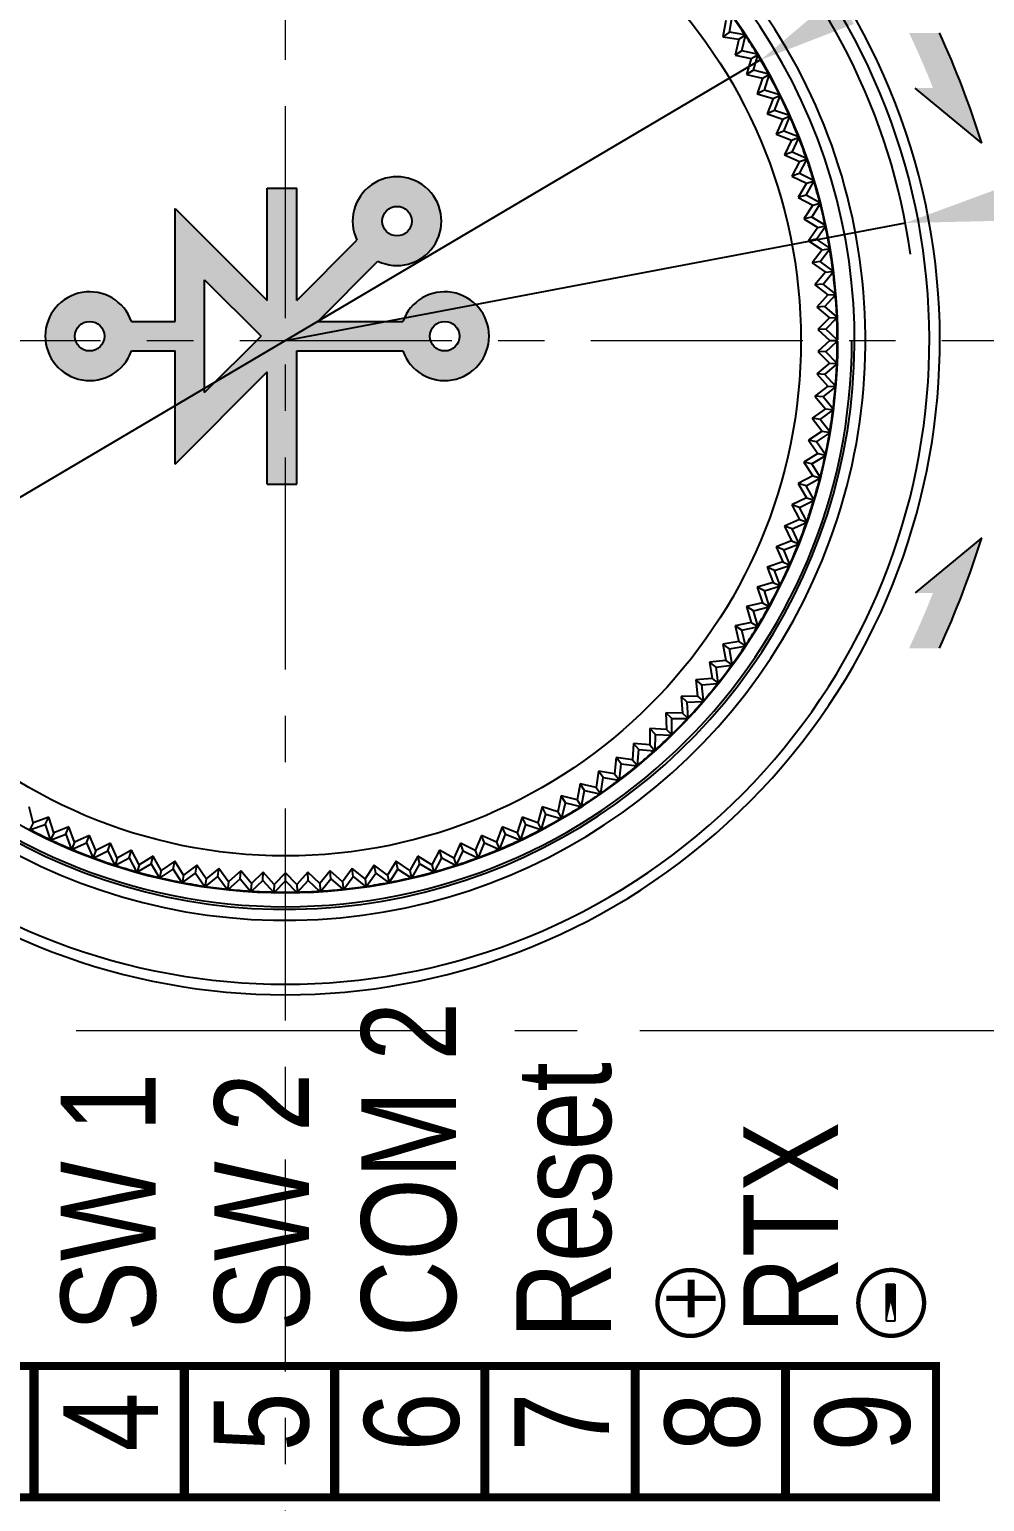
# Model space of a CAD drawing. Header units: millimetres. Extents: x 509 to 2357, y -197 to 647.
# Drawn here: x 2077.48 to 2101.69, y 133.29 to 170.61 of the extents above; entities that cross this region are included whole.
import ezdxf

# ---------------------------------------------------------------- set-up
doc = ezdxf.new("R2010")
doc.units = ezdxf.units.MM
doc.header["$PDMODE"] = 3
doc.header["$PDSIZE"] = 0.7
doc.linetypes.add('CENTER', pattern=[17.8, 10.75, -2.35, 2.35, -2.35])
doc.linetypes.add('CENTER2', pattern=[28.575, 19.05, -3.175, 3.175, -3.175])
doc.layers.get('0').update_dxf_attribs({"linetype": 'CONTINUOUS'})
doc.layers.get('Defpoints').update_dxf_attribs({"linetype": 'CONTINUOUS'})
for name, color, linetype in [('1', 7, 'CENTER'), ('COVER_TOP_55DXF_CONTINUOUS_LINE', 7, 'CONTINUOUS'), ('Dim', 1, 'CONTINUOUS'), ('KNOB_ROTARY_DXF_CONTINUOUS_LINE', 7, 'CONTINUOUS')]:
    doc.layers.add(name, color=color, linetype=linetype)
doc.layers.add('3', color=112, linetype='CENTER', lineweight=15)
doc.styles.add('OMI-1', font='arial.ttf', dxfattribs={"oblique": 1, "height": 3})
doc.styles.get("Standard").update_dxf_attribs({"font": 'gulim.ttc', "width": 0.8})
doc.dimstyles.new('1', dxfattribs={"dimtxt": 5, "dimasz": 2.5, "dimexe": 0.8, "dimexo": 0.3, "dimgap": 0.5, "dimtad": 1, "dimtoh": 1, "dimdec": 1, "dimzin": 0, "dimdsep": 46, "dimtxsty": 'OMI-1', "dimcen": 0, "dimclrd": 256, "dimclre": 256, "dimclrt": 256, "dimadec": 0, "dimazin": 0, "dimtfac": 0.8, "dimtdec": 1, "dimtix": 1, "dimtmove": 0, "dimatfit": 3, "dimfxl": 1, "dimtolj": 1, "dimtzin": 0, "dimarcsym": 0})

# ---------------------------------------------------------------- blocks, each defined once
blk = doc.blocks.new('*D4122')
at = {"layer": 'Defpoints', "color": 0}
for p in [(2099.681, 165.706), (2083.97, 162.726)]:
    blk.add_point(p, dxfattribs=at)
at = {"layer": 'Dim', "lineweight": -2}
for p, q in [((2102.137, 166.172), (2104.594, 166.638)), ((2116.13, 166.638), (2104.594, 166.638)), ((2083.97, 162.726), (2099.681, 165.706))]:
    blk.add_line(p, q, dxfattribs=at)
blk.add_arc((2083.97, 162.726), 15.991, 7.8728, 45.8284, dxfattribs=at)
at = {"layer": 'Dim'}
blk.add_solid([(2102.06, 166.581), (2102.215, 165.763), (2099.681, 165.706)], dxfattribs=at)
at = {"layer": 'Dim', "insert": (2110.612, 168.67), "char_height": 3, "attachment_point": 5, "style": 'OMI-1'}
blk.add_mtext('\\A1;R16.0', dxfattribs=at)
blk = doc.blocks.new('*D4123')
at = {"layer": 'Defpoints', "color": 0}
for p in [(2096.013, 169.839), (2071.928, 155.614)]:
    blk.add_point(p, dxfattribs=at)
at = {"layer": 'Dim', "lineweight": -2}
for p, q in [((2098.165, 171.11), (2100.318, 172.382)), ((2096.013, 169.839), (2071.928, 155.614)), ((2069.775, 154.342), (2059.904, 148.512)), ((2044.374, 148.512), (2059.904, 148.512))]:
    blk.add_line(p, q, dxfattribs=at)
blk.add_arc((2083.97, 162.726), 13.986, 125.9748, 213.8448, dxfattribs=at)
at = {"layer": 'Dim'}
for points in [[(2097.953, 171.469), (2098.377, 170.751), (2096.013, 169.839)], [(2069.987, 153.984), (2069.563, 154.701), (2071.928, 155.614)]]:
    blk.add_solid(points, dxfattribs=at)
at = {"layer": 'Dim', "insert": (2050.01, 150.628), "char_height": 3, "attachment_point": 5, "style": 'OMI-1'}
blk.add_mtext('\\A1;∅28.0', dxfattribs=at)

msp = doc.modelspace()

# ---------------------------------------------------------------- hatches: boundary and pattern name
h = msp.add_hatch(color=0)
h.dxf.hatch_style = 1
h.paths.add_polyline_path([(2100.546, 170.526), (2099.774, 170.526, -0.016662), (2100.381, 169.126), (2099.929, 169.126), (2101.615, 167.726, 0.031781), (2100.546, 170.526)], is_closed=False)
h = msp.add_hatch(color=0)
h.dxf.hatch_style = 1
h.paths.add_polyline_path([(2083.505, 159.085), (2084.255, 159.085), (2084.255, 162.46), (2086.944, 162.46, 5.828427), (2086.944, 163.21), (2084.785, 163.21), (2086.312, 164.737, 5.828427), (2085.781, 165.267), (2084.255, 163.741), (2084.255, 166.585), (2083.505, 166.585), (2083.505, 163.741), (2081.17, 166.076), (2081.17, 163.21), (2080.065, 163.21, 5.828427), (2080.065, 162.46), (2081.17, 162.46), (2081.17, 159.595), (2083.505, 161.93), (2083.505, 159.085)], is_closed=False)
h.paths.add_polyline_path([(2087.171, 165.752, 1), (2086.421, 165.752, 1), (2087.171, 165.752, 1)], is_closed=False, flags=16)
h.paths.add_polyline_path([(2088.38, 162.835, 1), (2087.63, 162.835, 1), (2088.38, 162.835, 1)], is_closed=False, flags=16)
h.paths.add_polyline_path([(2083.349, 162.835), (2081.92, 161.406), (2081.92, 164.265), (2083.349, 162.835)], is_closed=False, flags=16)
h.paths.add_polyline_path([(2079.38, 162.835, 1), (2078.63, 162.835, 1), (2079.38, 162.835, 1)], is_closed=False, flags=16)
h = msp.add_hatch(color=0)
h.dxf.hatch_style = 1
h.paths.add_polyline_path([(2100.546, 154.926, 0.031781), (2101.615, 157.726), (2099.929, 156.326), (2100.381, 156.326, -0.016662), (2099.774, 154.926), (2100.546, 154.926)], is_closed=False)

# ---------------------------------------------------------------- linework, layer by layer
at = {"color": 0}
for p, q in [((2101.615, 167.726), (2099.929, 169.126)), ((2083.505, 166.585, -16.65), (2084.255, 166.585, -16.65)), ((2083.505, 163.741, -16.65), (2083.505, 166.585, -16.65)), ((2084.255, 163.741, -16.65), (2084.255, 166.585, -16.65)), ((2081.17, 163.21, -16.65), (2081.17, 166.076, -16.65)), ((2081.17, 166.076, -16.65), (2083.505, 163.741, -16.65)), ((2084.255, 163.741, -16.65), (2085.781, 165.267, -16.65)), ((2084.785, 163.21, -16.65), (2086.312, 164.737, -16.65)), ((2081.92, 161.406, -16.65), (2081.92, 164.265, -16.65)), ((2081.92, 164.265, -16.65), (2083.349, 162.835, -16.65)), ((2080.065, 163.21, -16.65), (2081.17, 163.21, -16.65)), ((2084.785, 163.21, -16.65), (2086.944, 163.21, -16.65)), ((2081.92, 161.406, -16.65), (2083.349, 162.835, -16.65)), ((2080.065, 162.46, -16.65), (2081.17, 162.46, -16.65)), ((2081.17, 159.595, -16.65), (2081.17, 162.46, -16.65)), ((2084.255, 159.085, -16.65), (2084.255, 162.46, -16.65)), ((2084.255, 162.46, -16.65), (2086.944, 162.46, -16.65)), ((2081.17, 159.595, -16.65), (2083.505, 161.93, -16.65)), ((2083.505, 159.085, -16.65), (2083.505, 161.93, -16.65)), ((2083.505, 159.085, -16.65), (2084.255, 159.085, -16.65)), ((2101.615, 157.726), (2099.929, 156.326))]:
    msp.add_line(p, q, dxfattribs=at)
at = {"color": 0, "const_width": 0.2}
msp.add_lwpolyline([(2066.185, 133.399), (2066.185, 136.727), (2100.46, 136.727), (2100.46, 133.399)], close=True, dxfattribs=at)
at = {"color": 0, "const_width": 0.23, "elevation": 22.2}
for points in [[(2077.595, 133.427), (2077.595, 136.727)], [(2081.405, 133.427), (2081.405, 136.727)], [(2085.215, 133.427), (2085.215, 136.727)], [(2089.025, 133.427), (2089.025, 136.727)], [(2092.835, 133.427), (2092.835, 136.727)], [(2096.645, 133.427), (2096.645, 136.727)]]:
    msp.add_lwpolyline(points, dxfattribs=at)
at = {"color": 0}
for centre in [(2086.796, 165.752, -16.65), (2079.005, 162.835, -16.65), (2088.005, 162.835, -16.65)]:
    msp.add_circle(centre, 0.375, dxfattribs=at)
for centre, radius, start, end in [((2079.077, 160.726), 23.6, 17.2541, 24.5353), ((2086.796, 165.752, -16.65), 1.125, 244.4712, 205.5288), ((2079.005, 162.835, -16.65), 1.125, 19.4712, 340.5288), ((2088.005, 162.835, -16.65), 1.125, 199.4712, 160.5288), ((2079.077, 164.726), 23.6, 335.4647, 342.7459)]:
    msp.add_arc(centre, radius, start, end, dxfattribs=at)
at = {"layer": '1', "color": 0, "const_width": 0.11}
for points in [[(2095.066, 138.324), (2095.065, 138.339), (2095.065, 138.354), (2095.064, 138.369), (2095.063, 138.384), (2095.062, 138.399), (2095.061, 138.414), (2095.059, 138.429), (2095.057, 138.444), (2095.054, 138.459), (2095.052, 138.474), (2095.049, 138.489), (2095.046, 138.504), (2095.043, 138.518), (2095.039, 138.533), (2095.035, 138.548), (2095.031, 138.562), (2095.027, 138.577), (2095.022, 138.591), (2095.017, 138.605), (2095.012, 138.62), (2095.006, 138.634), (2095.001, 138.648), (2094.995, 138.662), (2094.989, 138.675), (2094.982, 138.689), (2094.976, 138.703), (2094.969, 138.716), (2094.962, 138.729), (2094.954, 138.742), (2094.947, 138.755), (2094.939, 138.768), (2094.931, 138.781), (2094.922, 138.794), (2094.914, 138.806), (2094.905, 138.818), (2094.896, 138.83), (2094.887, 138.842), (2094.877, 138.854), (2094.868, 138.866), (2094.858, 138.877), (2094.848, 138.888), (2094.838, 138.9), (2094.827, 138.91), (2094.817, 138.921), (2094.806, 138.932), (2094.795, 138.942), (2094.784, 138.952), (2094.772, 138.962), (2094.761, 138.972), (2094.749, 138.981), (2094.737, 138.99), (2094.725, 138.999), (2094.713, 139.008), (2094.7, 139.017), (2094.688, 139.025), (2094.675, 139.033), (2094.662, 139.041), (2094.649, 139.049), (2094.636, 139.056), (2094.623, 139.063), (2094.61, 139.07), (2094.596, 139.077), (2094.582, 139.084), (2094.569, 139.09), (2094.555, 139.096), (2094.541, 139.102), (2094.527, 139.107), (2094.513, 139.112), (2094.498, 139.117), (2094.484, 139.122), (2094.47, 139.126), (2094.455, 139.13), (2094.441, 139.134), (2094.426, 139.138), (2094.411, 139.141), (2094.397, 139.144), (2094.382, 139.147), (2094.367, 139.15), (2094.352, 139.152), (2094.337, 139.154), (2094.322, 139.156), (2094.307, 139.158), (2094.292, 139.159), (2094.277, 139.16), (2094.262, 139.16), (2094.247, 139.161), (2094.232, 139.161), (2094.217, 139.161), (2094.202, 139.16), (2094.187, 139.16), (2094.171, 139.159), (2094.156, 139.157), (2094.141, 139.156), (2094.126, 139.154), (2094.111, 139.152), (2094.097, 139.15), (2094.082, 139.147), (2094.067, 139.144), (2094.052, 139.141), (2094.037, 139.138), (2094.023, 139.134), (2094.008, 139.13), (2093.994, 139.126), (2093.979, 139.122), (2093.965, 139.117), (2093.951, 139.112), (2093.937, 139.107), (2093.923, 139.101), (2093.909, 139.096), (2093.895, 139.09), (2093.881, 139.083), (2093.867, 139.077), (2093.854, 139.07), (2093.841, 139.063), (2093.827, 139.056), (2093.814, 139.048), (2093.801, 139.041), (2093.788, 139.033), (2093.776, 139.025), (2093.763, 139.016), (2093.751, 139.008), (2093.739, 138.999), (2093.727, 138.99), (2093.715, 138.981), (2093.703, 138.971), (2093.691, 138.961), (2093.68, 138.951), (2093.669, 138.941), (2093.658, 138.931), (2093.647, 138.921), (2093.636, 138.91), (2093.626, 138.899), (2093.616, 138.888), (2093.606, 138.877), (2093.596, 138.865), (2093.586, 138.854), (2093.577, 138.842), (2093.568, 138.83), (2093.559, 138.818), (2093.55, 138.805), (2093.541, 138.793), (2093.533, 138.78), (2093.525, 138.768), (2093.517, 138.755), (2093.51, 138.742), (2093.502, 138.729), (2093.495, 138.715), (2093.488, 138.702), (2093.482, 138.688), (2093.475, 138.675), (2093.469, 138.661), (2093.463, 138.647), (2093.457, 138.633), (2093.452, 138.619), (2093.447, 138.605), (2093.442, 138.59), (2093.437, 138.576), (2093.433, 138.562), (2093.429, 138.547), (2093.425, 138.532), (2093.421, 138.518), (2093.418, 138.503), (2093.415, 138.488), (2093.412, 138.473), (2093.41, 138.459), (2093.407, 138.444), (2093.405, 138.429), (2093.404, 138.414), (2093.402, 138.399), (2093.401, 138.384), (2093.4, 138.369), (2093.399, 138.354), (2093.399, 138.339), (2093.399, 138.324)], [(2098.488, 138.326), (2098.488, 138.341), (2098.489, 138.356), (2098.49, 138.371), (2098.491, 138.386), (2098.492, 138.401), (2098.493, 138.416), (2098.495, 138.431), (2098.497, 138.446), (2098.499, 138.461), (2098.502, 138.476), (2098.505, 138.491), (2098.508, 138.506), (2098.511, 138.52), (2098.515, 138.535), (2098.519, 138.55), (2098.523, 138.564), (2098.527, 138.579), (2098.532, 138.593), (2098.537, 138.607), (2098.542, 138.622), (2098.547, 138.636), (2098.553, 138.65), (2098.559, 138.664), (2098.565, 138.677), (2098.572, 138.691), (2098.578, 138.705), (2098.585, 138.718), (2098.592, 138.731), (2098.6, 138.744), (2098.607, 138.757), (2098.615, 138.77), (2098.623, 138.783), (2098.631, 138.796), (2098.64, 138.808), (2098.649, 138.82), (2098.658, 138.832), (2098.667, 138.844), (2098.676, 138.856), (2098.686, 138.868), (2098.696, 138.879), (2098.706, 138.89), (2098.716, 138.902), (2098.726, 138.912), (2098.737, 138.923), (2098.748, 138.934), (2098.759, 138.944), (2098.77, 138.954), (2098.782, 138.964), (2098.793, 138.974), (2098.805, 138.983), (2098.817, 138.992), (2098.829, 139.001), (2098.841, 139.01), (2098.853, 139.019), (2098.866, 139.027), (2098.879, 139.035), (2098.892, 139.043), (2098.905, 139.051), (2098.918, 139.058), (2098.931, 139.065), (2098.944, 139.072), (2098.958, 139.079), (2098.971, 139.086), (2098.985, 139.092), (2098.999, 139.098), (2099.013, 139.104), (2099.027, 139.109), (2099.041, 139.114), (2099.055, 139.119), (2099.07, 139.124), (2099.084, 139.128), (2099.099, 139.132), (2099.113, 139.136), (2099.128, 139.14), (2099.143, 139.143), (2099.157, 139.147), (2099.172, 139.149), (2099.187, 139.152), (2099.202, 139.154), (2099.217, 139.156), (2099.232, 139.158), (2099.247, 139.16), (2099.262, 139.161), (2099.277, 139.162), (2099.292, 139.162), (2099.307, 139.163), (2099.322, 139.163), (2099.337, 139.163), (2099.352, 139.162), (2099.367, 139.162), (2099.382, 139.161), (2099.397, 139.16), (2099.412, 139.158), (2099.427, 139.156), (2099.442, 139.154), (2099.457, 139.152), (2099.472, 139.149), (2099.487, 139.146), (2099.502, 139.143), (2099.516, 139.14), (2099.531, 139.136), (2099.546, 139.132), (2099.56, 139.128), (2099.574, 139.124), (2099.589, 139.119), (2099.603, 139.114), (2099.617, 139.109), (2099.631, 139.103), (2099.645, 139.098), (2099.659, 139.092), (2099.673, 139.085), (2099.686, 139.079), (2099.7, 139.072), (2099.713, 139.065), (2099.726, 139.058), (2099.74, 139.05), (2099.753, 139.043), (2099.765, 139.035), (2099.778, 139.027), (2099.791, 139.018), (2099.803, 139.01), (2099.815, 139.001), (2099.827, 138.992), (2099.839, 138.983), (2099.851, 138.973), (2099.863, 138.963), (2099.874, 138.954), (2099.885, 138.943), (2099.896, 138.933), (2099.907, 138.923), (2099.918, 138.912), (2099.928, 138.901), (2099.938, 138.89), (2099.948, 138.879), (2099.958, 138.867), (2099.968, 138.856), (2099.977, 138.844), (2099.986, 138.832), (2099.995, 138.82), (2100.004, 138.807), (2100.012, 138.795), (2100.021, 138.782), (2100.029, 138.77), (2100.037, 138.757), (2100.044, 138.744), (2100.052, 138.731), (2100.059, 138.717), (2100.066, 138.704), (2100.072, 138.69), (2100.079, 138.677), (2100.085, 138.663), (2100.091, 138.649), (2100.096, 138.635), (2100.102, 138.621), (2100.107, 138.607), (2100.112, 138.592), (2100.117, 138.578), (2100.121, 138.564), (2100.125, 138.549), (2100.129, 138.534), (2100.132, 138.52), (2100.136, 138.505), (2100.139, 138.49), (2100.142, 138.475), (2100.144, 138.461), (2100.147, 138.446), (2100.149, 138.431), (2100.15, 138.416), (2100.152, 138.401), (2100.153, 138.386), (2100.154, 138.371), (2100.155, 138.356), (2100.155, 138.341), (2100.155, 138.326)], [(2095.066, 138.326), (2095.065, 138.311), (2095.065, 138.296), (2095.064, 138.281), (2095.063, 138.266), (2095.062, 138.251), (2095.061, 138.236), (2095.059, 138.221), (2095.057, 138.206), (2095.054, 138.191), (2095.052, 138.176), (2095.049, 138.161), (2095.046, 138.147), (2095.043, 138.132), (2095.039, 138.117), (2095.035, 138.103), (2095.031, 138.088), (2095.027, 138.074), (2095.022, 138.059), (2095.017, 138.045), (2095.012, 138.031), (2095.006, 138.017), (2095.001, 138.003), (2094.995, 137.989), (2094.989, 137.975), (2094.982, 137.961), (2094.976, 137.948), (2094.969, 137.934), (2094.962, 137.921), (2094.954, 137.908), (2094.947, 137.895), (2094.939, 137.882), (2094.931, 137.869), (2094.922, 137.857), (2094.914, 137.844), (2094.905, 137.832), (2094.896, 137.82), (2094.887, 137.808), (2094.877, 137.796), (2094.868, 137.784), (2094.858, 137.773), (2094.848, 137.762), (2094.838, 137.751), (2094.827, 137.74), (2094.817, 137.729), (2094.806, 137.719), (2094.795, 137.708), (2094.784, 137.698), (2094.772, 137.688), (2094.761, 137.679), (2094.749, 137.669), (2094.737, 137.66), (2094.725, 137.651), (2094.713, 137.642), (2094.7, 137.634), (2094.688, 137.625), (2094.675, 137.617), (2094.662, 137.609), (2094.649, 137.601), (2094.636, 137.594), (2094.623, 137.587), (2094.61, 137.58), (2094.596, 137.573), (2094.582, 137.567), (2094.569, 137.56), (2094.555, 137.554), (2094.541, 137.549), (2094.527, 137.543), (2094.513, 137.538), (2094.498, 137.533), (2094.484, 137.528), (2094.47, 137.524), (2094.455, 137.52), (2094.441, 137.516), (2094.426, 137.512), (2094.411, 137.509), (2094.397, 137.506), (2094.382, 137.503), (2094.367, 137.5), (2094.352, 137.498), (2094.337, 137.496), (2094.322, 137.494), (2094.307, 137.493), (2094.292, 137.491), (2094.277, 137.491), (2094.262, 137.49), (2094.247, 137.489), (2094.232, 137.489), (2094.217, 137.489), (2094.202, 137.49), (2094.187, 137.491), (2094.171, 137.492), (2094.156, 137.493), (2094.141, 137.494), (2094.126, 137.496), (2094.111, 137.498), (2094.097, 137.5), (2094.082, 137.503), (2094.067, 137.506), (2094.052, 137.509), (2094.037, 137.512), (2094.023, 137.516), (2094.008, 137.52), (2093.994, 137.524), (2093.979, 137.529), (2093.965, 137.533), (2093.951, 137.538), (2093.937, 137.543), (2093.923, 137.549), (2093.909, 137.555), (2093.895, 137.561), (2093.881, 137.567), (2093.867, 137.573), (2093.854, 137.58), (2093.841, 137.587), (2093.827, 137.594), (2093.814, 137.602), (2093.801, 137.609), (2093.788, 137.617), (2093.776, 137.626), (2093.763, 137.634), (2093.751, 137.643), (2093.739, 137.651), (2093.727, 137.66), (2093.715, 137.67), (2093.703, 137.679), (2093.691, 137.689), (2093.68, 137.699), (2093.669, 137.709), (2093.658, 137.719), (2093.647, 137.73), (2093.636, 137.74), (2093.626, 137.751), (2093.616, 137.762), (2093.606, 137.774), (2093.596, 137.785), (2093.586, 137.797), (2093.577, 137.808), (2093.568, 137.82), (2093.559, 137.832), (2093.55, 137.845), (2093.541, 137.857), (2093.533, 137.87), (2093.525, 137.883), (2093.517, 137.895), (2093.51, 137.908), (2093.502, 137.922), (2093.495, 137.935), (2093.488, 137.948), (2093.482, 137.962), (2093.475, 137.976), (2093.469, 137.989), (2093.463, 138.003), (2093.457, 138.017), (2093.452, 138.031), (2093.447, 138.046), (2093.442, 138.06), (2093.437, 138.074), (2093.433, 138.089), (2093.429, 138.103), (2093.425, 138.118), (2093.421, 138.133), (2093.418, 138.147), (2093.415, 138.162), (2093.412, 138.177), (2093.41, 138.192), (2093.407, 138.207), (2093.405, 138.222), (2093.404, 138.237), (2093.402, 138.252), (2093.401, 138.267), (2093.4, 138.282), (2093.399, 138.297), (2093.399, 138.312), (2093.399, 138.327)], [(2098.488, 138.328), (2098.488, 138.313), (2098.489, 138.298), (2098.49, 138.283), (2098.491, 138.268), (2098.492, 138.253), (2098.493, 138.238), (2098.495, 138.223), (2098.497, 138.208), (2098.499, 138.193), (2098.502, 138.178), (2098.505, 138.163), (2098.508, 138.149), (2098.511, 138.134), (2098.515, 138.119), (2098.519, 138.105), (2098.523, 138.09), (2098.527, 138.076), (2098.532, 138.061), (2098.537, 138.047), (2098.542, 138.033), (2098.547, 138.019), (2098.553, 138.005), (2098.559, 137.991), (2098.565, 137.977), (2098.572, 137.963), (2098.578, 137.95), (2098.585, 137.936), (2098.592, 137.923), (2098.6, 137.91), (2098.607, 137.897), (2098.615, 137.884), (2098.623, 137.871), (2098.631, 137.859), (2098.64, 137.846), (2098.649, 137.834), (2098.658, 137.822), (2098.667, 137.81), (2098.676, 137.798), (2098.686, 137.787), (2098.696, 137.775), (2098.706, 137.764), (2098.716, 137.753), (2098.726, 137.742), (2098.737, 137.731), (2098.748, 137.721), (2098.759, 137.71), (2098.77, 137.7), (2098.782, 137.69), (2098.793, 137.681), (2098.805, 137.671), (2098.817, 137.662), (2098.829, 137.653), (2098.841, 137.644), (2098.853, 137.636), (2098.866, 137.627), (2098.879, 137.619), (2098.892, 137.611), (2098.905, 137.603), (2098.918, 137.596), (2098.931, 137.589), (2098.944, 137.582), (2098.958, 137.575), (2098.971, 137.569), (2098.985, 137.562), (2098.999, 137.556), (2099.013, 137.551), (2099.027, 137.545), (2099.041, 137.54), (2099.055, 137.535), (2099.07, 137.53), (2099.084, 137.526), (2099.099, 137.522), (2099.113, 137.518), (2099.128, 137.514), (2099.143, 137.511), (2099.157, 137.508), (2099.172, 137.505), (2099.187, 137.502), (2099.202, 137.5), (2099.217, 137.498), (2099.232, 137.496), (2099.247, 137.495), (2099.262, 137.494), (2099.277, 137.493), (2099.292, 137.492), (2099.307, 137.491), (2099.322, 137.491), (2099.337, 137.491), (2099.352, 137.492), (2099.367, 137.493), (2099.382, 137.494), (2099.397, 137.495), (2099.412, 137.496), (2099.427, 137.498), (2099.442, 137.5), (2099.457, 137.502), (2099.472, 137.505), (2099.487, 137.508), (2099.502, 137.511), (2099.516, 137.514), (2099.531, 137.518), (2099.546, 137.522), (2099.56, 137.526), (2099.574, 137.531), (2099.589, 137.535), (2099.603, 137.54), (2099.617, 137.546), (2099.631, 137.551), (2099.645, 137.557), (2099.659, 137.563), (2099.673, 137.569), (2099.686, 137.575), (2099.7, 137.582), (2099.713, 137.589), (2099.726, 137.596), (2099.74, 137.604), (2099.753, 137.612), (2099.765, 137.619), (2099.778, 137.628), (2099.791, 137.636), (2099.803, 137.645), (2099.815, 137.653), (2099.827, 137.662), (2099.839, 137.672), (2099.851, 137.681), (2099.863, 137.691), (2099.874, 137.701), (2099.885, 137.711), (2099.896, 137.721), (2099.907, 137.732), (2099.918, 137.742), (2099.928, 137.753), (2099.938, 137.764), (2099.948, 137.776), (2099.958, 137.787), (2099.968, 137.799), (2099.977, 137.81), (2099.986, 137.822), (2099.995, 137.835), (2100.004, 137.847), (2100.012, 137.859), (2100.021, 137.872), (2100.029, 137.885), (2100.037, 137.897), (2100.044, 137.91), (2100.052, 137.924), (2100.059, 137.937), (2100.066, 137.95), (2100.072, 137.964), (2100.079, 137.978), (2100.085, 137.991), (2100.091, 138.005), (2100.096, 138.019), (2100.102, 138.033), (2100.107, 138.048), (2100.112, 138.062), (2100.117, 138.076), (2100.121, 138.091), (2100.125, 138.105), (2100.129, 138.12), (2100.132, 138.135), (2100.136, 138.149), (2100.139, 138.164), (2100.142, 138.179), (2100.144, 138.194), (2100.147, 138.209), (2100.149, 138.224), (2100.15, 138.239), (2100.152, 138.254), (2100.153, 138.269), (2100.154, 138.284), (2100.155, 138.299), (2100.155, 138.314), (2100.155, 138.329)]]:
    msp.add_lwpolyline(points, dxfattribs=at)
at = {"layer": '1', "color": 0, "const_width": 0.211, "flags": 128}
msp.add_lwpolyline([(2099.311, 137.863), (2099.311, 138.798)], close=True, dxfattribs=at)
at = {"layer": '1', "color": 0}
msp.add_lwpolyline([(2099.206, 137.863), (2099.206, 138.798), (2099.416, 138.798), (2099.416, 137.863)], close=True, dxfattribs=at)
at = {"layer": '3', "linetype": 'CENTER', "ltscale": 0.5}
for p, q in [((2083.97, 109.889), (2083.97, 187.078)), ((2073.909, 162.726), (2108.032, 162.726))]:
    msp.add_line(p, q, dxfattribs=at)
at = {"layer": '3', "linetype": 'CENTER2', "ltscale": 0.5}
msp.add_line((2188.204, 145.226), (1917.429, 145.226), dxfattribs=at)
at = {"layer": 'COVER_TOP_55DXF_CONTINUOUS_LINE', "color": 7, "linetype": 'Continuous'}
for radius, start, end in [(14.701, 133.2286, 48.8073), (14.423, 133.2286, 48.8073), (16.586, 142.4785, 37.5215), (16.32, 142.4785, 37.5215), (14.355, 180, 0)]:
    msp.add_arc((2083.97, 162.726), radius, start, end, dxfattribs=at)
at = {"layer": 'KNOB_ROTARY_DXF_CONTINUOUS_LINE', "color": 7, "linetype": 'Continuous'}
for p, q in [((2095.22, 170.545), (2095.293, 170.936)), ((2095.133, 170.836), (2095.051, 170.427)), ((2095.22, 170.545), (2095.051, 170.427)), ((2095.051, 170.427), (2095.462, 170.362)), ((2095.612, 170.477), (2095.22, 170.545)), ((2095.462, 170.362), (2095.363, 169.956)), ((2095.462, 170.362), (2095.594, 170.449)), ((2095.538, 170.067), (2095.627, 170.455)), ((2095.612, 170.477), (2095.594, 170.449)), ((2095.594, 170.449), (2095.627, 170.455)), ((2095.538, 170.067), (2095.363, 169.956)), ((2095.363, 169.956), (2095.772, 169.874)), ((2095.927, 169.983), (2095.538, 170.067)), ((2095.772, 169.874), (2095.656, 169.473)), ((2095.772, 169.874), (2095.907, 169.955)), ((2095.835, 169.576), (2095.94, 169.96)), ((2095.927, 169.983), (2095.907, 169.955)), ((2095.907, 169.955), (2095.94, 169.96)), ((2095.835, 169.576), (2095.656, 169.473)), ((2095.656, 169.473), (2096.061, 169.373)), ((2096.22, 169.476), (2095.835, 169.576)), ((2096.061, 169.373), (2096.199, 169.449)), ((2096.111, 169.073), (2096.233, 169.452)), ((2096.22, 169.476), (2096.199, 169.449)), ((2096.199, 169.449), (2096.233, 169.452)), ((2096.061, 169.373), (2095.928, 168.978)), ((2096.111, 169.073), (2095.928, 168.978)), ((2096.492, 168.957), (2096.111, 169.073)), ((2095.928, 168.978), (2096.329, 168.861)), ((2096.329, 168.861), (2096.18, 168.472)), ((2096.329, 168.861), (2096.47, 168.931)), ((2096.366, 168.559), (2096.504, 168.933)), ((2096.492, 168.957), (2096.47, 168.931)), ((2096.47, 168.931), (2096.504, 168.933)), ((2096.366, 168.559), (2096.18, 168.472)), ((2096.18, 168.472), (2096.575, 168.338)), ((2096.742, 168.427), (2096.366, 168.559)), ((2096.575, 168.338), (2096.41, 167.955)), ((2096.575, 168.338), (2096.719, 168.402)), ((2096.6, 168.035), (2096.753, 168.403)), ((2096.742, 168.427), (2096.719, 168.402)), ((2096.719, 168.402), (2096.753, 168.403)), ((2096.6, 168.035), (2096.41, 167.955)), ((2096.41, 167.955), (2096.799, 167.805)), ((2096.969, 167.887), (2096.6, 168.035)), ((2096.799, 167.805), (2096.618, 167.43)), ((2096.799, 167.805), (2096.946, 167.864)), ((2096.811, 167.502), (2096.979, 167.863)), ((2096.969, 167.887), (2096.946, 167.864)), ((2096.946, 167.864), (2096.979, 167.863)), ((2096.811, 167.502), (2096.618, 167.43)), ((2096.618, 167.43), (2097, 167.264)), ((2097, 167.264), (2096.803, 166.896)), ((2097.174, 167.338), (2096.811, 167.502)), ((2097, 167.264), (2097.149, 167.316)), ((2097, 166.96), (2097.183, 167.313)), ((2097.174, 167.338), (2097.149, 167.316)), ((2097.149, 167.316), (2097.183, 167.313)), ((2097, 166.96), (2096.803, 166.896)), ((2096.803, 166.896), (2097.179, 166.714)), ((2097.356, 166.781), (2097, 166.96)), ((2097.179, 166.714), (2096.967, 166.355)), ((2097.166, 166.41), (2097.363, 166.756)), ((2097.179, 166.714), (2097.33, 166.76)), ((2097.356, 166.781), (2097.33, 166.76)), ((2097.33, 166.76), (2097.363, 166.756)), ((2097.166, 166.41), (2096.967, 166.355)), ((2096.967, 166.355), (2097.334, 166.157)), ((2097.334, 166.157), (2097.107, 165.808)), ((2097.514, 166.217), (2097.166, 166.41)), ((2097.308, 165.855), (2097.52, 166.192)), ((2097.334, 166.157), (2097.487, 166.197)), ((2097.514, 166.217), (2097.487, 166.197)), ((2097.487, 166.197), (2097.52, 166.192)), ((2097.308, 165.855), (2097.107, 165.808)), ((2097.107, 165.808), (2097.466, 165.595)), ((2097.648, 165.647), (2097.308, 165.855)), ((2097.466, 165.595), (2097.225, 165.255)), ((2097.428, 165.293), (2097.653, 165.621)), ((2097.466, 165.595), (2097.621, 165.628)), ((2097.648, 165.647), (2097.621, 165.628)), ((2097.621, 165.628), (2097.653, 165.621)), ((2097.428, 165.293), (2097.225, 165.255)), ((2097.225, 165.255), (2097.574, 165.027)), ((2097.574, 165.027), (2097.319, 164.697)), ((2097.758, 165.072), (2097.428, 165.293)), ((2097.523, 164.728), (2097.763, 165.046)), ((2097.574, 165.027), (2097.73, 165.054)), ((2097.758, 165.072), (2097.73, 165.054)), ((2097.73, 165.054), (2097.763, 165.046)), ((2097.523, 164.728), (2097.319, 164.697)), ((2097.319, 164.697), (2097.659, 164.456)), ((2097.844, 164.492), (2097.523, 164.728)), ((2097.659, 164.456), (2097.39, 164.137)), ((2097.595, 164.158), (2097.848, 164.466)), ((2097.659, 164.456), (2097.816, 164.475)), ((2097.844, 164.492), (2097.816, 164.475)), ((2097.816, 164.475), (2097.848, 164.466)), ((2097.595, 164.158), (2097.39, 164.137)), ((2097.39, 164.137), (2097.719, 163.881)), ((2097.719, 163.881), (2097.437, 163.574)), ((2097.906, 163.91), (2097.595, 164.158)), ((2097.643, 163.586), (2097.908, 163.883)), ((2097.719, 163.881), (2097.877, 163.894)), ((2097.906, 163.91), (2097.877, 163.894)), ((2097.877, 163.894), (2097.908, 163.883)), ((2097.643, 163.586), (2097.437, 163.574)), ((2097.437, 163.574), (2097.756, 163.304)), ((2097.943, 163.325), (2097.643, 163.586)), ((2097.756, 163.304), (2097.461, 163.009)), ((2097.667, 163.013), (2097.945, 163.299)), ((2097.756, 163.304), (2097.913, 163.311)), ((2097.943, 163.325), (2097.913, 163.311)), ((2097.913, 163.311), (2097.945, 163.299)), ((2097.667, 163.013), (2097.461, 163.009)), ((2097.461, 163.009), (2097.768, 162.726)), ((2097.768, 162.726), (2097.461, 162.444)), ((2097.956, 162.739), (2097.667, 163.013)), ((2097.768, 162.726), (2097.97, 162.726)), ((2097.667, 162.439), (2097.461, 162.444)), ((2097.461, 162.444), (2097.756, 162.148)), ((2097.667, 162.439), (2097.956, 162.713)), ((2097.945, 162.154), (2097.667, 162.439)), ((2097.756, 162.148), (2097.437, 161.879)), ((2097.643, 161.866), (2097.943, 162.127)), ((2097.756, 162.148), (2097.913, 162.142)), ((2097.945, 162.154), (2097.913, 162.142)), ((2097.913, 162.142), (2097.943, 162.127)), ((2097.643, 161.866), (2097.437, 161.879)), ((2097.437, 161.879), (2097.719, 161.572)), ((2097.908, 161.569), (2097.643, 161.866)), ((2097.719, 161.572), (2097.39, 161.316)), ((2097.595, 161.294), (2097.39, 161.316)), ((2097.39, 161.316), (2097.659, 160.997)), ((2097.595, 161.294), (2097.906, 161.543)), ((2097.848, 160.986), (2097.595, 161.294)), ((2097.719, 161.572), (2097.877, 161.558)), ((2097.908, 161.569), (2097.877, 161.558)), ((2097.877, 161.558), (2097.906, 161.543)), ((2097.659, 160.997), (2097.319, 160.755)), ((2097.523, 160.725), (2097.844, 160.96)), ((2097.659, 160.997), (2097.816, 160.977)), ((2097.848, 160.986), (2097.816, 160.977)), ((2097.816, 160.977), (2097.844, 160.96)), ((2097.523, 160.725), (2097.319, 160.755)), ((2097.319, 160.755), (2097.574, 160.425)), ((2097.763, 160.407), (2097.523, 160.725)), ((2097.574, 160.425), (2097.225, 160.198)), ((2097.428, 160.159), (2097.225, 160.198)), ((2097.225, 160.198), (2097.466, 159.858)), ((2097.428, 160.159), (2097.758, 160.381)), ((2097.653, 159.831), (2097.428, 160.159)), ((2097.574, 160.425), (2097.73, 160.399)), ((2097.763, 160.407), (2097.73, 160.399)), ((2097.73, 160.399), (2097.758, 160.381)), ((2097.466, 159.858), (2097.107, 159.645)), ((2097.308, 159.598), (2097.648, 159.805)), ((2097.466, 159.858), (2097.621, 159.825)), ((2097.653, 159.831), (2097.621, 159.825)), ((2097.621, 159.825), (2097.648, 159.805)), ((2097.308, 159.598), (2097.107, 159.645)), ((2097.107, 159.645), (2097.334, 159.295)), ((2097.52, 159.261), (2097.308, 159.598)), ((2097.334, 159.295), (2096.967, 159.098)), ((2097.166, 159.042), (2096.967, 159.098)), ((2096.967, 159.098), (2097.179, 158.738)), ((2097.166, 159.042), (2097.514, 159.235)), ((2097.363, 158.696), (2097.166, 159.042)), ((2097.334, 159.295), (2097.487, 159.256)), ((2097.52, 159.261), (2097.487, 159.256)), ((2097.487, 159.256), (2097.514, 159.235)), ((2097.179, 158.738), (2096.803, 158.556)), ((2097, 158.493), (2097.356, 158.671)), ((2097.179, 158.738), (2097.33, 158.693)), ((2097.363, 158.696), (2097.33, 158.693)), ((2097.33, 158.693), (2097.356, 158.671)), ((2097, 158.493), (2096.803, 158.556)), ((2096.803, 158.556), (2097, 158.189)), ((2097.183, 158.139), (2097, 158.493)), ((2097, 158.189), (2096.618, 158.023)), ((2096.811, 157.951), (2096.618, 158.023)), ((2096.618, 158.023), (2096.799, 157.647)), ((2096.811, 157.951), (2097.174, 158.114)), ((2096.979, 157.59), (2096.811, 157.951)), ((2097, 158.189), (2097.149, 158.137)), ((2097.183, 158.139), (2097.149, 158.137)), ((2097.149, 158.137), (2097.174, 158.114)), ((2096.799, 157.647), (2096.41, 157.497)), ((2096.6, 157.417), (2096.41, 157.497)), ((2096.41, 157.497), (2096.575, 157.114)), ((2096.6, 157.417), (2096.969, 157.565)), ((2096.799, 157.647), (2096.946, 157.589)), ((2096.979, 157.59), (2096.946, 157.589)), ((2096.946, 157.589), (2096.969, 157.565)), ((2096.753, 157.05), (2096.6, 157.417)), ((2096.575, 157.114), (2096.18, 156.981)), ((2096.366, 156.893), (2096.18, 156.981)), ((2096.18, 156.981), (2096.329, 156.591)), ((2096.366, 156.893), (2096.742, 157.026)), ((2096.504, 156.519), (2096.366, 156.893)), ((2096.575, 157.114), (2096.719, 157.05)), ((2096.753, 157.05), (2096.719, 157.05)), ((2096.719, 157.05), (2096.742, 157.026)), ((2096.329, 156.591), (2095.928, 156.475)), ((2096.111, 156.379), (2095.928, 156.475)), ((2095.928, 156.475), (2096.061, 156.079)), ((2096.111, 156.379), (2096.492, 156.496)), ((2096.233, 156), (2096.111, 156.379)), ((2096.329, 156.591), (2096.47, 156.521)), ((2096.504, 156.519), (2096.47, 156.521)), ((2096.47, 156.521), (2096.492, 156.496)), ((2096.061, 156.079), (2095.656, 155.979)), ((2096.061, 156.079), (2096.199, 156.003)), ((2096.233, 156), (2096.199, 156.003)), ((2096.199, 156.003), (2096.22, 155.977)), ((2095.835, 155.876), (2095.656, 155.979)), ((2095.656, 155.979), (2095.772, 155.579)), ((2095.835, 155.876), (2096.22, 155.977)), ((2095.94, 155.492), (2095.835, 155.876)), ((2095.772, 155.579), (2095.363, 155.496)), ((2095.538, 155.385), (2095.363, 155.496)), ((2095.363, 155.496), (2095.462, 155.091)), ((2095.538, 155.385), (2095.927, 155.47)), ((2095.627, 154.997), (2095.538, 155.385)), ((2095.772, 155.579), (2095.907, 155.497)), ((2095.94, 155.492), (2095.907, 155.497)), ((2095.907, 155.497), (2095.927, 155.47)), ((2095.462, 155.091), (2095.051, 155.025)), ((2095.22, 154.907), (2095.051, 155.025)), ((2095.051, 155.025), (2095.133, 154.616)), ((2095.22, 154.907), (2095.612, 154.975)), ((2095.293, 154.516), (2095.22, 154.907)), ((2095.462, 155.091), (2095.594, 155.003)), ((2095.627, 154.997), (2095.594, 155.003)), ((2095.594, 155.003), (2095.612, 154.975)), ((2095.133, 154.616), (2094.718, 154.568)), ((2094.883, 154.443), (2094.718, 154.568)), ((2094.718, 154.568), (2094.783, 154.156)), ((2095.133, 154.616), (2095.26, 154.524)), ((2095.293, 154.516), (2095.26, 154.524)), ((2095.26, 154.524), (2095.277, 154.495)), ((2094.783, 154.156), (2094.367, 154.125)), ((2094.783, 154.156), (2094.907, 154.058)), ((2094.883, 154.443), (2095.277, 154.495)), ((2094.939, 154.049), (2094.883, 154.443)), ((2094.526, 153.994), (2094.367, 154.125)), ((2094.367, 154.125), (2094.415, 153.711)), ((2094.526, 153.994), (2094.923, 154.028)), ((2094.566, 153.597), (2094.526, 153.994)), ((2094.939, 154.049), (2094.907, 154.058)), ((2094.907, 154.058), (2094.923, 154.028)), ((2094.415, 153.711), (2093.998, 153.697)), ((2094.151, 153.559), (2093.998, 153.697)), ((2093.998, 153.697), (2094.028, 153.281)), ((2094.151, 153.559), (2094.549, 153.577)), ((2094.175, 153.162), (2094.151, 153.559)), ((2094.415, 153.711), (2094.534, 153.608)), ((2094.566, 153.597), (2094.534, 153.608)), ((2094.534, 153.608), (2094.549, 153.577)), ((2093.759, 153.141), (2093.611, 153.285)), ((2094.028, 153.281), (2093.611, 153.285)), ((2093.611, 153.285), (2093.624, 152.868)), ((2093.759, 153.141), (2094.157, 153.142)), ((2093.765, 152.743), (2093.759, 153.141)), ((2094.028, 153.281), (2094.143, 153.173)), ((2094.175, 153.162), (2094.143, 153.173)), ((2094.143, 153.173), (2094.157, 153.142)), ((2093.207, 152.89), (2093.202, 152.473)), ((2093.349, 152.739), (2093.207, 152.89)), ((2093.624, 152.868), (2093.207, 152.89)), ((2093.339, 152.341), (2093.349, 152.739)), ((2093.349, 152.739), (2093.746, 152.724)), ((2093.624, 152.868), (2093.734, 152.756)), ((2093.765, 152.743), (2093.734, 152.756)), ((2093.734, 152.756), (2093.746, 152.724)), ((2092.787, 152.512), (2092.765, 152.095)), ((2092.922, 152.355), (2092.787, 152.512)), ((2093.202, 152.473), (2092.787, 152.512)), ((2092.895, 151.958), (2092.922, 152.355)), ((2092.922, 152.355), (2093.319, 152.324)), ((2093.202, 152.473), (2093.308, 152.355)), ((2093.339, 152.341), (2093.308, 152.355)), ((2093.308, 152.355), (2093.319, 152.324)), ((2092.352, 152.151), (2092.312, 151.736)), ((2092.48, 151.99), (2092.352, 152.151)), ((2092.765, 152.095), (2092.352, 152.151)), ((2092.437, 151.594), (2092.48, 151.99)), ((2092.48, 151.99), (2092.875, 151.941)), ((2092.765, 152.095), (2092.866, 151.973)), ((2092.895, 151.958), (2092.866, 151.973)), ((2092.866, 151.973), (2092.875, 151.941)), ((2091.902, 151.81), (2091.845, 151.397)), ((2092.023, 151.643), (2091.902, 151.81)), ((2092.312, 151.736), (2091.902, 151.81)), ((2091.963, 151.249), (2092.023, 151.643)), ((2092.023, 151.643), (2092.416, 151.578)), ((2092.312, 151.736), (2092.408, 151.61)), ((2092.437, 151.594), (2092.408, 151.61)), ((2092.408, 151.61), (2092.416, 151.578)), ((2090.96, 151.184), (2090.869, 150.777)), ((2091.067, 151.008), (2090.96, 151.184)), ((2091.363, 151.077), (2090.96, 151.184)), ((2091.438, 151.487), (2091.363, 151.077)), ((2091.552, 151.315), (2091.438, 151.487)), ((2091.845, 151.397), (2091.438, 151.487)), ((2091.476, 150.925), (2091.552, 151.315)), ((2091.552, 151.315), (2091.941, 151.234)), ((2091.845, 151.397), (2091.935, 151.267)), ((2091.963, 151.249), (2091.935, 151.267)), ((2091.935, 151.267), (2091.941, 151.234)), ((2077.578, 150.499), (2077.47, 150.902)), ((2090.471, 150.902), (2090.363, 150.499)), ((2090.57, 150.721), (2090.471, 150.902)), ((2090.869, 150.777), (2090.471, 150.902)), ((2090.975, 150.621), (2091.067, 151.008)), ((2091.067, 151.008), (2091.453, 150.91)), ((2091.363, 151.077), (2091.448, 150.943)), ((2091.476, 150.925), (2091.448, 150.943)), ((2091.448, 150.943), (2091.453, 150.91)), ((2077.502, 150.326), (2077.879, 150.455)), ((2077.578, 150.499), (2077.505, 150.359)), ((2077.97, 150.64), (2077.578, 150.499)), ((2077.879, 150.455), (2077.97, 150.64)), ((2077.879, 150.455), (2078.003, 150.077)), ((2078.096, 150.242), (2077.97, 150.64)), ((2089.97, 150.64), (2089.845, 150.242)), ((2089.937, 150.077), (2090.062, 150.455)), ((2090.062, 150.455), (2089.97, 150.64)), ((2090.363, 150.499), (2089.97, 150.64)), ((2090.062, 150.455), (2090.438, 150.326)), ((2090.363, 150.499), (2090.436, 150.359)), ((2090.462, 150.338), (2090.57, 150.721)), ((2090.57, 150.721), (2090.952, 150.607)), ((2090.869, 150.777), (2090.948, 150.641)), ((2090.975, 150.621), (2090.948, 150.641)), ((2090.948, 150.641), (2090.952, 150.607)), ((2077.505, 150.359), (2077.479, 150.338)), ((2077.502, 150.326), (2077.505, 150.359)), ((2078.028, 150.099), (2078.003, 150.077)), ((2078.027, 150.066), (2078.398, 150.211)), ((2078.027, 150.066), (2078.028, 150.099)), ((2078.096, 150.242), (2078.028, 150.099)), ((2078.482, 150.399), (2078.096, 150.242)), ((2078.398, 150.211), (2078.482, 150.399)), ((2078.398, 150.211), (2078.538, 149.838)), ((2078.624, 150.007), (2078.482, 150.399)), ((2079.003, 150.18), (2078.624, 150.007)), ((2078.927, 149.988), (2079.003, 150.18)), ((2079.161, 149.794), (2079.003, 150.18)), ((2088.938, 150.18), (2088.78, 149.794)), ((2089.014, 149.988), (2088.938, 150.18)), ((2089.317, 150.007), (2088.938, 150.18)), ((2089.459, 150.399), (2089.317, 150.007)), ((2089.402, 149.838), (2089.543, 150.211)), ((2089.543, 150.211), (2089.459, 150.399)), ((2089.845, 150.242), (2089.459, 150.399)), ((2089.543, 150.211), (2089.913, 150.066)), ((2089.845, 150.242), (2089.912, 150.099)), ((2089.937, 150.077), (2089.912, 150.099)), ((2089.912, 150.099), (2089.913, 150.066)), ((2090.462, 150.338), (2090.436, 150.359)), ((2090.436, 150.359), (2090.438, 150.326)), ((2078.562, 149.861), (2078.538, 149.838)), ((2078.624, 150.007), (2078.562, 149.861)), ((2078.563, 149.828), (2078.562, 149.861)), ((2078.563, 149.828), (2078.927, 149.988)), ((2078.927, 149.988), (2079.083, 149.622)), ((2079.161, 149.794), (2079.106, 149.646)), ((2079.108, 149.613), (2079.465, 149.788)), ((2079.533, 149.983), (2079.161, 149.794)), ((2079.465, 149.788), (2079.533, 149.983)), ((2079.465, 149.788), (2079.636, 149.429)), ((2079.707, 149.604), (2079.533, 149.983)), ((2080.07, 149.808), (2079.707, 149.604)), ((2080.011, 149.611), (2080.07, 149.808)), ((2080.26, 149.437), (2080.07, 149.808)), ((2087.87, 149.808), (2087.681, 149.437)), ((2087.93, 149.611), (2087.87, 149.808)), ((2088.234, 149.604), (2087.87, 149.808)), ((2088.408, 149.983), (2088.234, 149.604)), ((2088.305, 149.429), (2088.476, 149.788)), ((2088.476, 149.788), (2088.408, 149.983)), ((2088.78, 149.794), (2088.408, 149.983)), ((2088.476, 149.788), (2088.833, 149.613)), ((2088.78, 149.794), (2088.835, 149.646)), ((2088.858, 149.622), (2089.014, 149.988)), ((2089.014, 149.988), (2089.378, 149.828)), ((2089.317, 150.007), (2089.378, 149.861)), ((2089.402, 149.838), (2089.378, 149.861)), ((2089.378, 149.861), (2089.378, 149.828)), ((2079.106, 149.646), (2079.083, 149.622)), ((2079.108, 149.613), (2079.106, 149.646)), ((2079.658, 149.454), (2079.636, 149.429)), ((2079.707, 149.604), (2079.658, 149.454)), ((2079.661, 149.421), (2079.658, 149.454)), ((2079.661, 149.421), (2080.011, 149.611)), ((2080.011, 149.611), (2080.196, 149.259)), ((2080.26, 149.437), (2080.217, 149.285)), ((2080.222, 149.252), (2080.563, 149.457)), ((2080.615, 149.657), (2080.26, 149.437)), ((2080.563, 149.457), (2080.615, 149.657)), ((2080.563, 149.457), (2080.764, 149.113)), ((2080.82, 149.293), (2080.615, 149.657)), ((2080.82, 149.293), (2080.784, 149.14)), ((2080.789, 149.107), (2081.122, 149.326)), ((2081.165, 149.527), (2080.82, 149.293)), ((2081.122, 149.326), (2081.165, 149.527)), ((2081.122, 149.326), (2081.337, 148.99)), ((2081.385, 149.173), (2081.165, 149.527)), ((2081.72, 149.422), (2081.385, 149.173)), ((2081.686, 149.218), (2081.72, 149.422)), ((2081.955, 149.077), (2081.72, 149.422)), ((2082.279, 149.339), (2081.955, 149.077)), ((2082.253, 149.134), (2082.279, 149.339)), ((2082.528, 149.004), (2082.279, 149.339)), ((2085.661, 149.339), (2085.412, 149.004)), ((2085.687, 149.134), (2085.661, 149.339)), ((2085.986, 149.077), (2085.661, 149.339)), ((2086.221, 149.422), (2085.986, 149.077)), ((2086.255, 149.218), (2086.221, 149.422)), ((2086.556, 149.173), (2086.221, 149.422)), ((2086.776, 149.527), (2086.556, 149.173)), ((2086.604, 148.99), (2086.819, 149.326)), ((2086.819, 149.326), (2086.776, 149.527)), ((2087.121, 149.293), (2086.776, 149.527)), ((2086.819, 149.326), (2087.151, 149.107)), ((2087.326, 149.657), (2087.121, 149.293)), ((2087.121, 149.293), (2087.157, 149.14)), ((2087.177, 149.113), (2087.377, 149.457)), ((2087.377, 149.457), (2087.326, 149.657)), ((2087.681, 149.437), (2087.326, 149.657)), ((2087.377, 149.457), (2087.719, 149.252)), ((2087.681, 149.437), (2087.723, 149.285)), ((2087.744, 149.259), (2087.93, 149.611)), ((2087.93, 149.611), (2088.28, 149.421)), ((2088.234, 149.604), (2088.283, 149.454)), ((2088.283, 149.454), (2088.28, 149.421)), ((2088.305, 149.429), (2088.283, 149.454)), ((2088.835, 149.646), (2088.833, 149.613)), ((2088.858, 149.622), (2088.835, 149.646)), ((2080.217, 149.285), (2080.196, 149.259)), ((2080.222, 149.252), (2080.217, 149.285)), ((2080.784, 149.14), (2080.764, 149.113)), ((2080.789, 149.107), (2080.784, 149.14)), ((2081.355, 149.018), (2081.337, 148.99)), ((2081.385, 149.173), (2081.355, 149.018)), ((2081.363, 148.985), (2081.355, 149.018)), ((2081.363, 148.985), (2081.686, 149.218)), ((2081.686, 149.218), (2081.914, 148.892)), ((2081.932, 148.921), (2081.914, 148.892)), ((2081.955, 149.077), (2081.932, 148.921)), ((2081.94, 148.888), (2081.932, 148.921)), ((2081.94, 148.888), (2082.253, 149.134)), ((2082.253, 149.134), (2082.495, 148.818)), ((2082.528, 149.004), (2082.512, 148.847)), ((2082.521, 148.815), (2082.824, 149.074)), ((2082.841, 149.28), (2082.528, 149.004)), ((2082.824, 149.074), (2082.841, 149.28)), ((2082.824, 149.074), (2083.079, 148.769)), ((2083.104, 148.956), (2082.841, 149.28)), ((2083.104, 148.956), (2083.094, 148.798)), ((2083.405, 149.244), (2083.104, 148.956)), ((2083.105, 148.767), (2083.397, 149.038)), ((2083.397, 149.038), (2083.405, 149.244)), ((2083.397, 149.038), (2083.664, 148.744)), ((2083.681, 148.932), (2083.405, 149.244)), ((2083.681, 148.932), (2083.678, 148.774)), ((2083.97, 149.233), (2083.681, 148.932)), ((2083.691, 148.743), (2083.97, 149.026)), ((2083.97, 149.026), (2083.97, 149.233)), ((2084.259, 148.932), (2083.97, 149.233)), ((2083.97, 149.026), (2084.25, 148.743)), ((2084.535, 149.244), (2084.259, 148.932)), ((2084.259, 148.932), (2084.263, 148.774)), ((2084.276, 148.744), (2084.544, 149.038)), ((2084.544, 149.038), (2084.535, 149.244)), ((2084.837, 148.956), (2084.535, 149.244)), ((2084.544, 149.038), (2084.835, 148.767)), ((2085.099, 149.28), (2084.837, 148.956)), ((2084.837, 148.956), (2084.847, 148.798)), ((2084.862, 148.769), (2085.117, 149.074)), ((2085.117, 149.074), (2085.099, 149.28)), ((2085.412, 149.004), (2085.099, 149.28)), ((2085.117, 149.074), (2085.419, 148.815)), ((2085.412, 149.004), (2085.429, 148.847)), ((2085.445, 148.818), (2085.687, 149.134)), ((2085.687, 149.134), (2086, 148.888)), ((2085.986, 149.077), (2086.009, 148.921)), ((2086.009, 148.921), (2086, 148.888)), ((2086.026, 148.892), (2086.009, 148.921)), ((2086.026, 148.892), (2086.255, 149.218)), ((2086.255, 149.218), (2086.578, 148.985)), ((2086.556, 149.173), (2086.585, 149.018)), ((2086.585, 149.018), (2086.578, 148.985)), ((2086.604, 148.99), (2086.585, 149.018)), ((2087.157, 149.14), (2087.151, 149.107)), ((2087.177, 149.113), (2087.157, 149.14)), ((2087.723, 149.285), (2087.719, 149.252)), ((2087.744, 149.259), (2087.723, 149.285)), ((2082.512, 148.847), (2082.495, 148.818)), ((2082.521, 148.815), (2082.512, 148.847)), ((2083.094, 148.798), (2083.079, 148.769)), ((2083.105, 148.767), (2083.094, 148.798)), ((2083.678, 148.774), (2083.664, 148.744)), ((2083.691, 148.743), (2083.678, 148.774)), ((2084.263, 148.774), (2084.25, 148.743)), ((2084.276, 148.744), (2084.263, 148.774)), ((2084.847, 148.798), (2084.835, 148.767)), ((2084.862, 148.769), (2084.847, 148.798)), ((2085.429, 148.847), (2085.419, 148.815)), ((2085.445, 148.818), (2085.429, 148.847))]:
    msp.add_line(p, q, dxfattribs=at)
msp.add_circle((2083.97, 162.726), 13.065, dxfattribs=at)
for radius, start, end in [(14, 0.0556, 179.9444), (13.986, 33.6542, 35.9458), (13.986, 31.2542, 33.5458), (13.986, 28.8542, 31.1458), (13.986, 26.4542, 28.7458), (13.986, 24.0542, 26.3458), (13.986, 21.6542, 23.9458), (13.986, 19.2542, 21.5458), (13.986, 16.8542, 19.1458), (13.986, 14.4542, 16.7458), (13.986, 12.0542, 14.3458), (13.986, 9.6542, 11.9458), (13.986, 7.2542, 9.5458), (13.986, 4.8542, 7.1458), (13.986, 2.4542, 4.7458), (13.986, 0.0542, 2.3458), (14, 180.0556, 359.9444), (13.986, 357.6542, 359.9458), (13.986, 355.2542, 357.5458), (13.986, 352.8542, 355.1458), (13.986, 350.4542, 352.7458), (13.986, 348.0542, 350.3458), (13.986, 345.6542, 347.9458), (13.986, 343.2542, 345.5458), (13.986, 340.8542, 343.1458), (13.986, 338.4542, 340.7458), (13.986, 336.0542, 338.3458), (13.986, 333.6542, 335.9458), (13.986, 331.2542, 333.5458), (13.986, 328.8542, 331.1458), (13.986, 326.4542, 328.7458), (13.986, 324.0542, 326.3458), (13.986, 321.6542, 323.9458), (13.986, 319.2542, 321.5458), (13.986, 316.8542, 319.1458), (13.986, 314.4542, 316.7458), (13.986, 312.0542, 314.3458), (13.986, 309.6542, 311.9458), (13.986, 307.2542, 309.5458), (13.986, 304.8542, 307.1458), (13.986, 302.4542, 304.7458), (13.986, 300.0542, 302.3458), (13.986, 297.6542, 299.9458), (13.986, 242.4542, 244.7458), (13.986, 244.8542, 247.1458), (13.986, 292.8542, 295.1458), (13.986, 295.2542, 297.5458), (13.986, 247.2542, 249.5458), (13.986, 290.4542, 292.7458), (13.986, 249.6542, 251.9458), (13.986, 252.0542, 254.3458), (13.986, 285.6542, 287.9458), (13.986, 288.0542, 290.3458), (13.986, 254.4542, 256.7458), (13.986, 256.8542, 259.1458), (13.986, 259.2542, 261.5458), (13.986, 278.4542, 280.7458), (13.986, 280.8542, 283.1458), (13.986, 283.2542, 285.5458), (13.986, 261.6542, 263.9458), (13.986, 264.0542, 266.3458), (13.986, 266.4542, 268.7458), (13.986, 268.8542, 271.1458), (13.986, 271.2542, 273.5458), (13.986, 273.6542, 275.9458), (13.986, 276.0542, 278.3458)]:
    msp.add_arc((2083.97, 162.726), radius, start, end, dxfattribs=at)

# ---------------------------------------------------------------- texts
at = {"color": 0, "char_height": 2.4, "width": 13.76704, "attachment_point": 1, "rotation": 90}
for s, insert in [('{\\fArial|b0|i0|c0|p34;COM 2}', (2085.89, 137.463, 22.2)), ('{\\fArial|b0|i0|c0|p34;Reset}', (2089.819, 137.424, 22.2)), ('{\\fArial|b0|i0|c0|p34;SW 1}', (2078.275, 137.599)), ('{\\fArial|b0|i0|c0|p34;SW 2}', (2082.168, 137.599)), ('{\\fArial|b0|i0|c0|p34;RTX }', (2095.574, 137.551))]:
    msp.add_mtext(s, dxfattribs=dict(at, insert=insert))
at = {"color": 0, "char_height": 2.4, "width": 13.76704, "attachment_point": 1, "rotation": 90, "line_spacing_factor": 0.7}
for s, insert in [('{\\fArial|b0|i0|c0|p34;4}', (2078.342, 134.563)), ('{\\fArial|b0|i0|c0|p34;5}', (2082.152, 134.563)), ('{\\fArial|b0|i0|c0|p34;6}', (2085.962, 134.563)), ('{\\fArial|b0|i0|c0|p34;7}', (2089.772, 134.563)), ('{\\fArial|b0|i0|c0|p34;8}', (2093.582, 134.563)), ('{\\fArial|b0|i0|c0|p34;9}', (2097.392, 134.563))]:
    msp.add_mtext(s, dxfattribs=dict(at, insert=insert))
at = {"layer": '1', "color": 0, "insert": (2093.341, 137.868), "char_height": 1.76, "width": 12.11499, "attachment_point": 1, "rotation": 90}
msp.add_mtext('{\\fArial|b0|i0|c0|p34;+}', dxfattribs=at)

# ---------------------------------------------------------------- dimensions: what is measured, and where the dimension line sits
at = {"layer": 'Dim'}
dim = msp.add_diameter_dim_2p(p1=(2096.013, 169.839), p2=(2071.928, 155.614), dimstyle='1', dxfattribs=at)
dim.commit()
dim.dimension.update_dxf_attribs({"geometry": '*D4123', "text_midpoint": (2050.01, 148.512), "dimtype": 163})
dim = msp.add_radius_dim(center=(2083.97, 162.726), mpoint=(2099.681, 165.706), dimstyle='1', dxfattribs=at)
dim.commit()
dim.dimension.update_dxf_attribs({"geometry": '*D4122', "text_midpoint": (2110.612, 168.67)})

doc.saveas('drawing.dxf')
